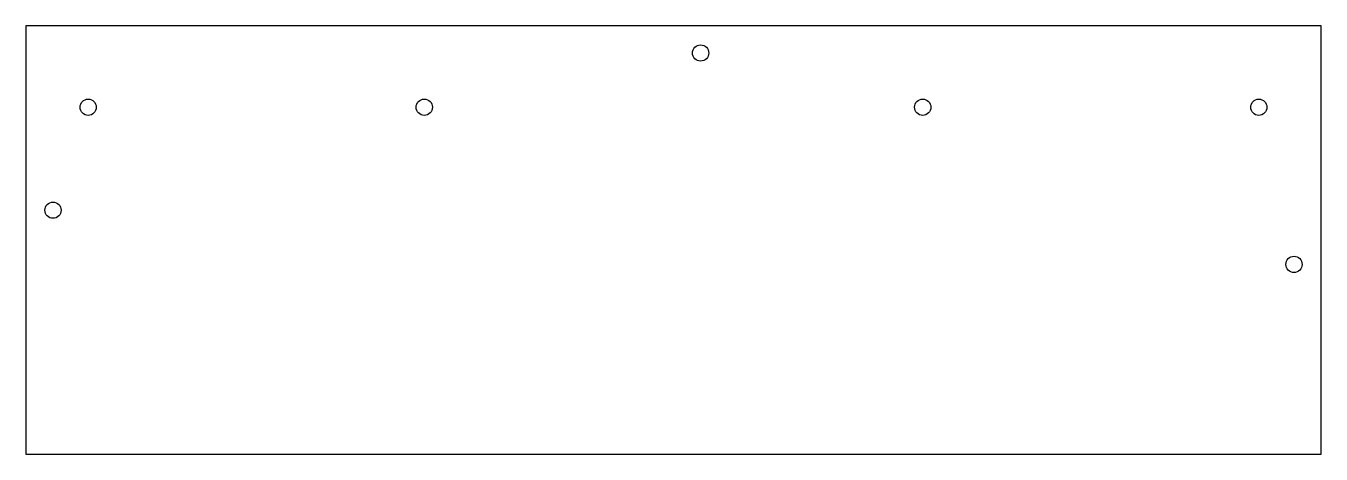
# Model space of a CAD drawing. Header units: millimetres. Extents: x -239 to 0, y 0 to 79.
import ezdxf

# ---------------------------------------------------------------- set-up
doc = ezdxf.new("R2010")
doc.units = ezdxf.units.MM
doc.layers.get('0').update_dxf_attribs({"linetype": 'CONTINUOUS'})

msp = doc.modelspace()

# ---------------------------------------------------------------- linework, layer by layer
msp.add_lwpolyline([(0, 79), (-239, 79), (-239, 0), (0, 0)], close=True)
for centre in [(-114.5, 74), (-227.51, 64), (-165.49, 64), (-73.51, 64), (-11.49, 64), (-234, 45), (-5, 35)]:
    msp.add_circle(centre, 1.5)

doc.saveas('drawing.dxf')
